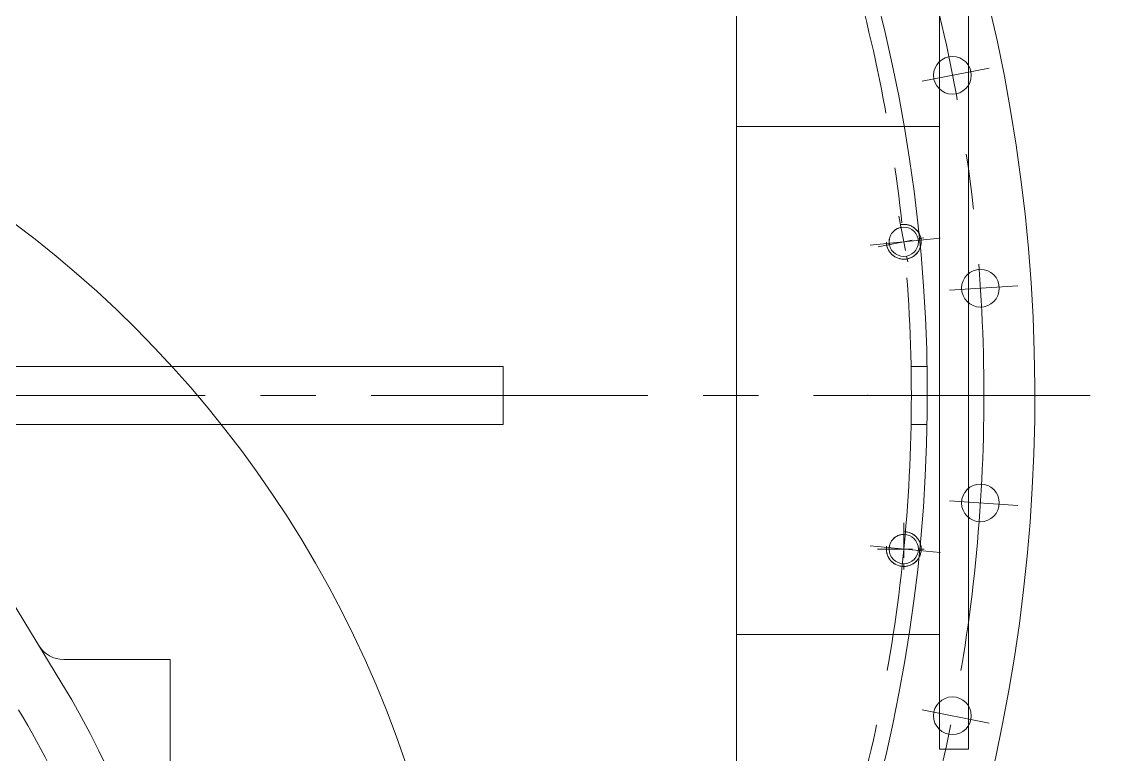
# Model space of a CAD drawing. Header units: inches. Extents: x 0 to 26418, y 0 to 20128.
# Drawn here: x 4236.7 to 4616.2, y 15601.3 to 15853.9 of the extents above; entities that cross this region are included whole.
import ezdxf

# ---------------------------------------------------------------- set-up
doc = ezdxf.new("R2010")
doc.units = ezdxf.units.IN
doc.header["$MEASUREMENT"] = 0
doc.linetypes.add('CENTER', pattern=[50.8, 31.75, -6.35, 6.35, -6.35])
doc.linetypes.add('点画线', pattern=[18, 12, -2, 2, -2])
for name, color, linetype, lineweight in [('CAXA1', 5, 'CENTER', 5), ('中心线层', 5, 'CENTER', 5), ('粗实线层', 7, 'Continuous', 5), ('细实线层', 7, 'Continuous', 5)]:
    doc.layers.add(name, color=color, linetype=linetype, lineweight=lineweight)

msp = doc.modelspace()

# ---------------------------------------------------------------- linework, layer by layer
at = {"color": 7, "lineweight": 5}
for p, q in [((4552.73, 15955.11), (4552.73, 15603.31)), ((4562.73, 15955.11), (4562.73, 15603.31)), ((4482.73, 15882.91), (4482.73, 15075.18)), ((4552.73, 15817.86), (4482.73, 15817.86)), ((4139.39, 15808.42), (4250.44, 15626.02)), ((4539.53, 15784.09), (4539.22, 15784.03)), ((4539.22, 15784.03), (4539.22, 15784.03)), ((4539.22, 15784.03), (4539.41, 15783.1)), ((4539.84, 15784.12), (4539.53, 15784.09)), ((4540.16, 15784.14), (4539.84, 15784.12)), ((4540.47, 15784.15), (4540.16, 15784.14)), ((4540.78, 15784.14), (4540.47, 15784.15)), ((4541.1, 15784.11), (4540.78, 15784.14)), ((4541.41, 15784.06), (4541.1, 15784.11)), ((4541.72, 15784), (4541.41, 15784.06)), ((4542.02, 15783.92), (4541.72, 15784)), ((4542.32, 15783.83), (4542.02, 15783.92)), ((4542.61, 15783.72), (4542.32, 15783.83)), ((4542.9, 15783.6), (4542.61, 15783.72)), ((4543.19, 15783.46), (4542.9, 15783.6)), ((4543.46, 15783.3), (4543.19, 15783.46)), ((4543.72, 15783.14), (4543.46, 15783.3)), ((4535.53, 15779.52), (4535.46, 15779.26)), ((4535.61, 15779.77), (4535.53, 15779.52)), ((4535.7, 15780.02), (4535.61, 15779.77)), ((4535.8, 15780.26), (4535.7, 15780.02)), ((4535.92, 15780.5), (4535.8, 15780.26)), ((4536.05, 15780.73), (4535.92, 15780.5)), ((4536.19, 15780.96), (4536.05, 15780.73)), ((4536.34, 15781.17), (4536.19, 15780.96)), ((4536.51, 15781.38), (4536.34, 15781.17)), ((4536.68, 15781.58), (4536.51, 15781.38)), ((4536.87, 15781.77), (4536.68, 15781.58)), ((4537.06, 15781.95), (4536.87, 15781.77)), ((4537.26, 15782.12), (4537.06, 15781.95)), ((4537.48, 15782.27), (4537.26, 15782.12)), ((4537.7, 15782.42), (4537.48, 15782.27)), ((4537.92, 15782.56), (4537.7, 15782.42)), ((4538.16, 15782.68), (4537.92, 15782.56)), ((4538.4, 15782.79), (4538.16, 15782.68)), ((4538.64, 15782.89), (4538.4, 15782.79)), ((4538.89, 15782.97), (4538.64, 15782.89)), ((4539.15, 15783.05), (4538.89, 15782.97)), ((4539.41, 15783.1), (4539.15, 15783.05)), ((4539.41, 15783.1), (4539.41, 15783.1)), ((4543.98, 15782.96), (4543.72, 15783.14)), ((4544.23, 15782.76), (4543.98, 15782.96)), ((4544.46, 15782.55), (4544.23, 15782.76)), ((4544.69, 15782.33), (4544.46, 15782.55)), ((4544.9, 15782.1), (4544.69, 15782.33)), ((4545.1, 15781.86), (4544.9, 15782.1)), ((4545.29, 15781.61), (4545.1, 15781.86)), ((4545.47, 15781.35), (4545.29, 15781.61)), ((4545.63, 15781.08), (4545.47, 15781.35)), ((4545.77, 15780.8), (4545.63, 15781.08)), ((4545.9, 15780.52), (4545.77, 15780.8)), ((4546.02, 15780.22), (4545.9, 15780.52)), ((4546.12, 15779.93), (4546.02, 15780.22)), ((4546.21, 15779.62), (4546.12, 15779.93)), ((4546.28, 15779.32), (4546.21, 15779.62)), ((4535.44, 15777.16), (4534.51, 15776.98)), ((4534.51, 15776.98), (4534.51, 15776.98)), ((4534.51, 15776.98), (4534.58, 15776.67)), ((4534.58, 15776.67), (4534.66, 15776.37)), ((4534.66, 15776.37), (4534.76, 15776.07)), ((4534.76, 15776.07), (4534.88, 15775.78)), ((4534.88, 15775.78), (4535.01, 15775.49)), ((4535.35, 15778.48), (4535.34, 15778.21)), ((4535.34, 15778.21), (4535.34, 15777.95)), ((4535.34, 15777.95), (4535.36, 15777.69)), ((4535.37, 15778.74), (4535.35, 15778.48)), ((4535.36, 15777.69), (4535.39, 15777.42)), ((4535.41, 15779), (4535.37, 15778.74)), ((4535.39, 15777.42), (4535.44, 15777.16)), ((4535.46, 15779.26), (4535.41, 15779)), ((4535.44, 15777.16), (4535.44, 15777.16)), ((4545.7, 15775.35), (4545.84, 15775.64)), ((4545.84, 15775.64), (4545.96, 15775.92)), ((4545.96, 15775.92), (4546.07, 15776.22)), ((4546.07, 15776.22), (4546.17, 15776.52)), ((4546.17, 15776.52), (4546.24, 15776.82)), ((4546.24, 15776.82), (4546.3, 15777.13)), ((4546.33, 15779.01), (4546.28, 15779.32)), ((4546.3, 15777.13), (4546.35, 15777.44)), ((4546.37, 15778.7), (4546.33, 15779.01)), ((4546.35, 15777.44), (4546.38, 15777.76)), ((4546.39, 15778.38), (4546.37, 15778.7)), ((4546.38, 15777.76), (4546.39, 15778.07)), ((4546.39, 15778.07), (4546.39, 15778.38)), ((4535.01, 15775.49), (4535.16, 15775.22)), ((4535.16, 15775.22), (4535.32, 15774.95)), ((4535.32, 15774.95), (4535.49, 15774.69)), ((4535.49, 15774.69), (4535.68, 15774.43)), ((4535.68, 15774.43), (4535.88, 15774.19)), ((4535.88, 15774.19), (4536.09, 15773.96)), ((4536.09, 15773.96), (4536.32, 15773.74)), ((4536.32, 15773.74), (4536.55, 15773.53)), ((4536.55, 15773.53), (4536.8, 15773.34)), ((4536.8, 15773.34), (4537.06, 15773.16)), ((4537.06, 15773.16), (4537.32, 15772.99)), ((4537.32, 15772.99), (4537.6, 15772.84)), ((4537.6, 15772.84), (4537.88, 15772.7)), ((4537.88, 15772.7), (4538.17, 15772.58)), ((4538.17, 15772.58), (4538.46, 15772.47)), ((4538.46, 15772.47), (4538.76, 15772.37)), ((4538.76, 15772.37), (4539.07, 15772.3)), ((4539.07, 15772.3), (4539.38, 15772.23)), ((4539.38, 15772.23), (4539.69, 15772.19)), ((4539.69, 15772.19), (4540, 15772.16)), ((4540, 15772.16), (4540.31, 15772.15)), ((4540.31, 15772.15), (4540.63, 15772.15)), ((4540.63, 15772.15), (4540.94, 15772.17)), ((4540.94, 15772.17), (4541.25, 15772.21)), ((4541.25, 15772.21), (4541.56, 15772.26)), ((4541.56, 15772.26), (4541.87, 15772.33)), ((4541.56, 15772.26), (4541.56, 15772.26)), ((4541.87, 15772.33), (4542.17, 15772.42)), ((4542.17, 15772.42), (4542.47, 15772.52)), ((4542.47, 15772.52), (4542.76, 15772.64)), ((4542.76, 15772.64), (4543.05, 15772.77)), ((4543.05, 15772.77), (4543.32, 15772.91)), ((4543.32, 15772.91), (4543.59, 15773.07)), ((4543.59, 15773.07), (4543.85, 15773.25)), ((4543.85, 15773.25), (4544.11, 15773.44)), ((4544.11, 15773.44), (4544.35, 15773.64)), ((4544.35, 15773.64), (4544.58, 15773.85)), ((4544.58, 15773.85), (4544.8, 15774.08)), ((4544.8, 15774.08), (4545, 15774.31)), ((4545, 15774.31), (4545.2, 15774.56)), ((4545.2, 15774.56), (4545.38, 15774.81)), ((4545.38, 15774.81), (4545.55, 15775.08)), ((4545.55, 15775.08), (4545.7, 15775.35)), ((4402.37, 15735.22), (4195.08, 15735.22)), ((4548.37, 15735.22), (4542.9, 15735.22)), ((4402.37, 15715.22), (4207.25, 15715.22)), ((4548.37, 15715.22), (4542.9, 15715.22)), ((4538.58, 15677.01), (4538.34, 15676.91)), ((4538.83, 15677.1), (4538.58, 15677.01)), ((4539.08, 15677.17), (4538.83, 15677.1)), ((4539.34, 15677.23), (4539.08, 15677.17)), ((4539.6, 15677.28), (4539.34, 15677.23)), ((4539.86, 15677.31), (4539.6, 15677.28)), ((4540.13, 15677.34), (4539.86, 15677.31)), ((4540.39, 15677.34), (4540.13, 15677.34)), ((4540.71, 15678.28), (4540.39, 15678.29)), ((4540.39, 15678.29), (4540.39, 15678.29)), ((4540.39, 15678.29), (4540.39, 15677.34)), ((4540.39, 15677.34), (4540.39, 15677.34)), ((4541.02, 15678.26), (4540.71, 15678.28)), ((4541.33, 15678.22), (4541.02, 15678.26)), ((4541.64, 15678.16), (4541.33, 15678.22)), ((4541.94, 15678.09), (4541.64, 15678.16)), ((4542.25, 15678), (4541.94, 15678.09)), ((4542.54, 15677.89), (4542.25, 15678)), ((4542.83, 15677.77), (4542.54, 15677.89)), ((4543.12, 15677.64), (4542.83, 15677.77)), ((4543.39, 15677.49), (4543.12, 15677.64)), ((4543.66, 15677.32), (4543.39, 15677.49)), ((4543.92, 15677.14), (4543.66, 15677.32)), ((4544.17, 15676.95), (4543.92, 15677.14)), ((4544.41, 15676.75), (4544.17, 15676.95)), ((4535.45, 15673.34), (4535.4, 15673.08)), ((4535.51, 15673.6), (4535.45, 15673.34)), ((4535.59, 15673.85), (4535.51, 15673.6)), ((4535.67, 15674.1), (4535.59, 15673.85)), ((4535.78, 15674.34), (4535.67, 15674.1)), ((4535.89, 15674.58), (4535.78, 15674.34)), ((4536.02, 15674.82), (4535.89, 15674.58)), ((4536.15, 15675.04), (4536.02, 15674.82)), ((4536.3, 15675.26), (4536.15, 15675.04)), ((4536.46, 15675.47), (4536.3, 15675.26)), ((4536.64, 15675.67), (4536.46, 15675.47)), ((4536.82, 15675.86), (4536.64, 15675.67)), ((4537.01, 15676.04), (4536.82, 15675.86)), ((4537.21, 15676.22), (4537.01, 15676.04)), ((4537.42, 15676.38), (4537.21, 15676.22)), ((4537.64, 15676.53), (4537.42, 15676.38)), ((4537.87, 15676.67), (4537.64, 15676.53)), ((4538.1, 15676.79), (4537.87, 15676.67)), ((4538.34, 15676.91), (4538.1, 15676.79)), ((4544.63, 15676.53), (4544.41, 15676.75)), ((4544.85, 15676.3), (4544.63, 15676.53)), ((4545.05, 15676.07), (4544.85, 15676.3)), ((4545.25, 15675.82), (4545.05, 15676.07)), ((4545.42, 15675.56), (4545.25, 15675.82)), ((4545.59, 15675.29), (4545.42, 15675.56)), ((4545.74, 15675.01), (4545.59, 15675.29)), ((4545.87, 15674.73), (4545.74, 15675.01)), ((4545.99, 15674.44), (4545.87, 15674.73)), ((4546.1, 15674.14), (4545.99, 15674.44)), ((4546.19, 15673.84), (4546.1, 15674.14)), ((4546.26, 15673.54), (4546.19, 15673.84)), ((4546.32, 15673.23), (4546.26, 15673.54)), ((4546.36, 15672.92), (4546.32, 15673.23)), ((4535.34, 15672.29), (4534.39, 15672.29)), ((4534.39, 15672.29), (4534.39, 15672.29)), ((4534.39, 15672.29), (4534.4, 15671.98)), ((4534.4, 15671.98), (4534.42, 15671.66)), ((4534.42, 15671.66), (4534.47, 15671.35)), ((4534.47, 15671.35), (4534.52, 15671.04)), ((4534.52, 15671.04), (4534.6, 15670.74)), ((4534.6, 15670.74), (4534.69, 15670.44)), ((4534.69, 15670.44), (4534.79, 15670.14)), ((4534.79, 15670.14), (4534.91, 15669.85)), ((4534.91, 15669.85), (4535.05, 15669.57)), ((4535.05, 15669.57), (4535.2, 15669.29)), ((4535.35, 15672.55), (4535.34, 15672.29)), ((4535.34, 15672.29), (4535.34, 15672.29)), ((4535.37, 15672.82), (4535.35, 15672.55)), ((4535.4, 15673.08), (4535.37, 15672.82)), ((4545.59, 15669.29), (4545.74, 15669.57)), ((4545.74, 15669.57), (4545.87, 15669.85)), ((4545.87, 15669.85), (4545.99, 15670.14)), ((4545.99, 15670.14), (4546.1, 15670.44)), ((4546.1, 15670.44), (4546.19, 15670.74)), ((4546.19, 15670.74), (4546.26, 15671.04)), ((4546.26, 15671.04), (4546.32, 15671.35)), ((4546.32, 15671.35), (4546.36, 15671.66)), ((4546.38, 15672.6), (4546.36, 15672.92)), ((4546.36, 15671.66), (4546.38, 15671.98)), ((4546.39, 15672.29), (4546.38, 15672.6)), ((4546.38, 15671.98), (4546.39, 15672.29)), ((4535.2, 15669.29), (4535.36, 15669.02)), ((4535.36, 15669.02), (4535.54, 15668.76)), ((4535.54, 15668.76), (4535.73, 15668.51)), ((4535.73, 15668.51), (4535.93, 15668.27)), ((4535.93, 15668.27), (4536.15, 15668.05)), ((4536.15, 15668.05), (4536.38, 15667.83)), ((4536.38, 15667.83), (4536.62, 15667.63)), ((4536.62, 15667.63), (4536.86, 15667.44)), ((4536.86, 15667.44), (4537.12, 15667.26)), ((4537.12, 15667.26), (4537.39, 15667.09)), ((4537.39, 15667.09), (4537.67, 15666.94)), ((4537.67, 15666.94), (4537.95, 15666.81)), ((4537.95, 15666.81), (4538.24, 15666.69)), ((4538.24, 15666.69), (4538.54, 15666.58)), ((4538.54, 15666.58), (4538.84, 15666.49)), ((4538.84, 15666.49), (4539.14, 15666.42)), ((4539.14, 15666.42), (4539.45, 15666.36)), ((4539.45, 15666.36), (4539.76, 15666.32)), ((4539.76, 15666.32), (4540.08, 15666.3)), ((4540.08, 15666.3), (4540.39, 15666.29)), ((4540.39, 15666.29), (4540.71, 15666.3)), ((4540.39, 15666.29), (4540.39, 15666.29)), ((4540.71, 15666.3), (4541.02, 15666.32)), ((4541.02, 15666.32), (4541.33, 15666.36)), ((4541.33, 15666.36), (4541.64, 15666.42)), ((4541.64, 15666.42), (4541.94, 15666.49)), ((4541.94, 15666.49), (4542.25, 15666.58)), ((4542.25, 15666.58), (4542.54, 15666.69)), ((4542.54, 15666.69), (4542.83, 15666.81)), ((4542.83, 15666.81), (4543.12, 15666.94)), ((4543.12, 15666.94), (4543.39, 15667.09)), ((4543.39, 15667.09), (4543.66, 15667.26)), ((4543.66, 15667.26), (4543.92, 15667.44)), ((4543.92, 15667.44), (4544.17, 15667.63)), ((4544.17, 15667.63), (4544.41, 15667.83)), ((4544.41, 15667.83), (4544.63, 15668.05)), ((4544.63, 15668.05), (4544.85, 15668.27)), ((4544.85, 15668.27), (4545.05, 15668.51)), ((4545.05, 15668.51), (4545.25, 15668.76)), ((4545.25, 15668.76), (4545.42, 15669.02)), ((4545.42, 15669.02), (4545.59, 15669.29)), ((4552.73, 15642.81), (4482.73, 15642.81)), ((4251.07, 15634.22), (4287.73, 15634.22)), ((4287.73, 15634.22), (4287.73, 15566.22)), ((4562.73, 15603.31), (4552.73, 15603.31))]:
    msp.add_line(p, q, dxfattribs=at)
for centre, radius in [((4002.73, 15475.18), 386.26), ((4557.13, 15835.51), 6.5), ((4540.39, 15778.15), 5.05), ((4566.78, 15762.17), 6.5), ((4566.78, 15688.2), 6.5), ((4540.39, 15672.29), 5.05), ((4557.12, 15614.86), 6.5)]:
    msp.add_circle(centre, radius, dxfattribs=at)
for centre, radius, start, end in [((4002.99, 15725.22), 582.5, 301.35579, 238.58501), ((4002.46, 15725.22), 546, 303.5084, 236.556), ((4251.07, 15644.22), 10, 211.3333, 270), ((4002.73, 15475.22), 290, 148.6687, 31.3333)]:
    msp.add_arc(centre, radius, start, end, dxfattribs=at)
msp.add_open_spline([(4417.27, 16139.5), (4382.18, 16177.06), (4302.01, 16244.38), (4159.39, 16311.95), (4001.93, 16339.1), (3841.62, 16322.69), (3689.54, 16265.51), (3556.26, 16170.03), (3451.48, 16042.06), (3382.93, 15890.15), (3354.29, 15724.24), (3373.75, 15555.77), (3434.64, 15396.58), (3535.87, 15257.81), (3670.32, 15149.21), (3829.4, 15078.83), (4002.38, 15051.32), (4177.64, 15070.42), (4343.16, 15134.22), (4487.22, 15239.67), (4600.08, 15379.45), (4673.27, 15544.76), (4691.55, 15664.49), (4693.22, 15724.42)], degree=3, knots=[0, 0, 0, 0, 6187.666026, 12450.355458, 18783.77638, 25175.55398, 31622.065679, 38124.713595, 44683.237858, 51298.550922, 57973.870728, 64697.019294, 71462.748657, 78273.501796, 85129.278897, 92030.080145, 98977.285843, 105969.701152, 113006.622999, 120087.951186, 127214.495945, 134386.492849, 141603.663266, 141603.663266, 141603.663266, 141603.663266], dxfattribs=at)
msp.add_point((4527.99, 15725.22), dxfattribs=at)
at = {"layer": 'CAXA1', "linetype": 'CENTER', "lineweight": 5, "ltscale": 3}
for p, q in [((4546.72, 15833.44), (4569.76, 15838.03)), ((4528.84, 15777.01), (4552.94, 15779.38)), ((4556.19, 15761.48), (4579.63, 15763.01)), ((4604.6, 15725.22), (3408.59, 15725.22)), ((4556.19, 15688.89), (4579.63, 15687.35)), ((4528.84, 15673.43), (4552.94, 15671.05)), ((4546.71, 15616.93), (4569.75, 15612.34))]:
    msp.add_line(p, q, dxfattribs=at)
for radius in [565, 540]:
    msp.add_circle((4002.99, 15725.22), radius, dxfattribs=at)
msp.add_arc((4002.73, 15475.22), 272.5, 148.6693, 31.3334, dxfattribs=at)
at = {"layer": '中心线层', "color": 7, "linetype": '点画线', "lineweight": 5}
for p, q in [((4538.64, 15786.98), (4542.15, 15769.32)), ((4531.56, 15776.39), (4549.22, 15779.9)), ((4540.39, 15681.29), (4540.39, 15663.29)), ((4531.39, 15672.29), (4549.39, 15672.29))]:
    msp.add_line(p, q, dxfattribs=at)
at = {"layer": '粗实线层', "color": 7, "lineweight": 5}
msp.add_line((4402.37, 15735.22), (4402.37, 15715.22), dxfattribs=at)
at = {"layer": '细实线层', "color": 7, "lineweight": 5}
for centre, start, end in [((4540.39, 15778.15), 181.25, 101.25), ((4540.39, 15672.29), 170, 90)]:
    msp.add_arc(centre, 6, start, end, dxfattribs=at)

doc.saveas('drawing.dxf')
